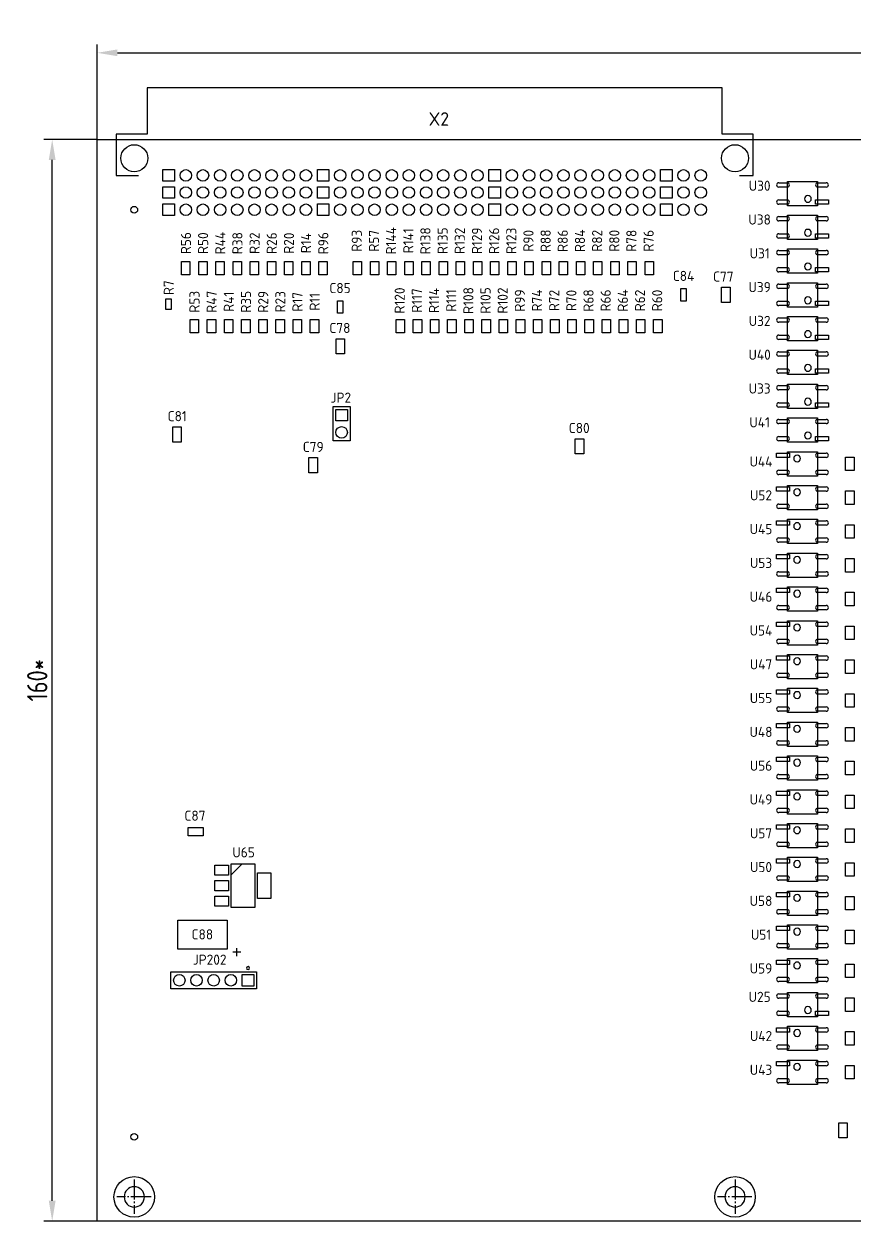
# Model space of a CAD drawing. Header units: millimetres. Extents: x -14 to 566, y -70 to 137.
# Drawn here: x -14.1 to 108.8, y -40 to 137.1 of the extents above; entities that cross this region are included whole.
import ezdxf
from ezdxf.enums import TextEntityAlignment as Align

# ---------------------------------------------------------------- set-up
doc = ezdxf.new("R2010")
doc.units = ezdxf.units.MM
for name, color, linetype in [('BG_OUTLINE', 7, 'Continuous'), ('PG_ASSEMBLY_TOP', 7, 'Continuous'), ('PIN_TOP', 7, 'Continuous'), ('RD_ASSEMBLY_TOP', 7, 'Continuous'), ('РАЗМЕРЫ', 7, 'Continuous')]:
    doc.layers.add(name, color=color, linetype=linetype)
doc.styles.get("Standard").update_dxf_attribs({"font": 'txt.shx'})
doc.styles.add('ГОСТ 2.304', font='CS_Gost2304.shx')
doc.dimstyles.new('ЕСКД', dxfattribs={"dimscale": 0, "dimtxt": 3, "dimasz": 3, "dimexe": 1.25, "dimexo": 0, "dimtad": 1, "dimtoh": 1, "dimdec": 3, "dimrnd": 0.5, "dimtxsty": 'ГОСТ 2.304', "dimcen": 5, "dimadec": 3, "dimazin": 2, "dimtfac": 0.75, "dimtdec": 4, "dimtmove": 1, "dimatfit": 3, "dimfxl": 1, "dimtolj": 1, "dimarcsym": 0})

# ---------------------------------------------------------------- blocks, each defined once
blk = doc.blocks.new('*D430')
at = {"layer": 'Defpoints', "color": 0}
for p in [(-9.89, 120), (-3.24, 120), (-3.24, -40)]:
    blk.add_point(p, dxfattribs=at)
at = {"layer": 'РАЗМЕРЫ', "color": 0, "lineweight": -2}
for p, q in [((-3.24, 120), (-11.14, 120)), ((-9.89, -37), (-9.89, 117)), ((-3.24, -40), (-11.14, -40))]:
    blk.add_line(p, q, dxfattribs=at)
at = {"layer": 'РАЗМЕРЫ', "color": 0}
for points in [[(-9.39, 117), (-10.39, 117), (-9.89, 120)], [(-10.39, -37), (-9.39, -37), (-9.89, -40)]]:
    blk.add_solid(points, dxfattribs=at)
at = {"layer": 'РАЗМЕРЫ', "color": 0, "ltscale": 100, "insert": (-12.1, 40), "char_height": 3, "attachment_point": 5, "rotation": 90, "style": 'ГОСТ 2.304'}
blk.add_mtext('\\A1;160*', dxfattribs=at)
blk = doc.blocks.new('*D433')
at = {"layer": 'Defpoints', "color": 0}
for p in [(230.01, 132.84), (-3.24, 120), (230.01, 120)]:
    blk.add_point(p, dxfattribs=at)
at = {"layer": 'РАЗМЕРЫ', "color": 0, "lineweight": -2}
for p, q in [((-3.24, 120), (-3.24, 134.09)), ((-0.24, 132.84), (227.01, 132.84)), ((230.01, 120), (230.01, 134.09))]:
    blk.add_line(p, q, dxfattribs=at)
at = {"layer": 'РАЗМЕРЫ', "color": 0}
for points in [[(-0.24, 133.34), (-0.24, 132.34), (-3.24, 132.84)], [(227.01, 132.34), (227.01, 133.34), (230.01, 132.84)]]:
    blk.add_solid(points, dxfattribs=at)
at = {"layer": 'РАЗМЕРЫ', "color": 0, "ltscale": 100, "insert": (113.38, 135.14), "char_height": 3, "attachment_point": 5, "style": 'ГОСТ 2.304'}
blk.add_mtext('\\A1;233*', dxfattribs=at)

msp = doc.modelspace()

# ---------------------------------------------------------------- linework, layer by layer
at = {"layer": 'BG_OUTLINE'}
for p, q in [((-3.2445, 120), (230.0055, 120)), ((-3.2445, -40), (-3.2445, 120)), ((230.0055, -40), (-3.2445, -40))]:
    msp.add_line(p, q, dxfattribs=at)
at = {"layer": 'PG_ASSEMBLY_TOP'}
for p, q in [((4.1605, 127.654), (4.1605, 120.796)), ((89.2505, 127.654), (4.1605, 127.654)), ((89.2505, 120.796), (89.2505, 127.654)), ((4.1605, 120.796), (-0.4115, 120.796)), ((-0.4115, 120.796), (-0.4115, 114.7)), ((93.8225, 120.796), (89.2505, 120.796)), ((93.8225, 114.7), (93.8225, 120.796)), ((-0.4115, 114.7), (2.8905, 114.7)), ((91.7905, 114.7), (93.8225, 114.7)), ((98.9355, 110.22), (98.9355, 113.82)), ((98.9355, 113.82), (103.3355, 113.82)), ((103.3355, 113.82), (103.3355, 110.22)), ((103.3355, 110.22), (98.9355, 110.22)), ((98.9355, 105.22), (98.9355, 108.82)), ((98.9355, 108.82), (103.3355, 108.82)), ((103.3355, 108.82), (103.3355, 105.22)), ((103.3355, 105.22), (98.9355, 105.22)), ((98.9355, 100.22), (98.9355, 103.82)), ((98.9355, 103.82), (103.3355, 103.82)), ((103.3355, 103.82), (103.3355, 100.22)), ((9.2505, 101.9845), (10.5005, 101.9845)), ((9.2505, 99.9845), (9.2505, 101.9845)), ((10.5005, 101.9845), (10.5005, 99.9845)), ((11.7905, 101.9845), (13.0405, 101.9845)), ((11.7905, 99.9845), (11.7905, 101.9845)), ((13.0405, 101.9845), (13.0405, 99.9845)), ((14.3305, 101.9845), (15.5805, 101.9845)), ((14.3305, 99.9845), (14.3305, 101.9845)), ((15.5805, 101.9845), (15.5805, 99.9845)), ((16.8705, 101.9845), (18.1205, 101.9845)), ((16.8705, 99.9845), (16.8705, 101.9845)), ((18.1205, 101.9845), (18.1205, 99.9845)), ((19.4105, 101.9845), (20.6605, 101.9845)), ((19.4105, 99.9845), (19.4105, 101.9845)), ((20.6605, 101.9845), (20.6605, 99.9845)), ((21.9505, 101.9845), (23.2005, 101.9845)), ((21.9505, 99.9845), (21.9505, 101.9845)), ((23.2005, 101.9845), (23.2005, 99.9845)), ((24.4905, 101.9845), (25.7405, 101.9845)), ((24.4905, 99.9845), (24.4905, 101.9845)), ((25.7405, 101.9845), (25.7405, 99.9845)), ((27.0305, 101.9845), (28.2805, 101.9845)), ((27.0305, 99.9845), (27.0305, 101.9845)), ((28.2805, 101.9845), (28.2805, 99.9845)), ((29.5705, 101.9845), (30.8205, 101.9845)), ((29.5705, 99.9845), (29.5705, 101.9845)), ((30.8205, 101.9845), (30.8205, 99.9845)), ((34.6505, 101.9845), (35.9005, 101.9845)), ((34.6505, 99.9845), (34.6505, 101.9845)), ((35.9005, 101.9845), (35.9005, 99.9845)), ((37.1905, 101.9845), (38.4405, 101.9845)), ((37.1905, 99.9845), (37.1905, 101.9845)), ((38.4405, 101.9845), (38.4405, 99.9845)), ((39.7305, 101.9845), (40.9805, 101.9845)), ((39.7305, 99.9845), (39.7305, 101.9845)), ((40.9805, 101.9845), (40.9805, 99.9845)), ((42.2705, 101.9845), (43.5205, 101.9845)), ((42.2705, 99.9845), (42.2705, 101.9845)), ((43.5205, 101.9845), (43.5205, 99.9845)), ((44.8105, 101.9845), (46.0605, 101.9845)), ((44.8105, 99.9845), (44.8105, 101.9845)), ((46.0605, 101.9845), (46.0605, 99.9845)), ((47.3505, 101.9845), (48.6005, 101.9845)), ((47.3505, 99.9845), (47.3505, 101.9845)), ((48.6005, 101.9845), (48.6005, 99.9845)), ((49.8905, 101.9845), (51.1405, 101.9845)), ((49.8905, 99.9845), (49.8905, 101.9845)), ((51.1405, 101.9845), (51.1405, 99.9845)), ((52.4305, 101.9845), (53.6805, 101.9845)), ((52.4305, 99.9845), (52.4305, 101.9845)), ((53.6805, 101.9845), (53.6805, 99.9845)), ((54.9705, 101.9845), (56.2205, 101.9845)), ((54.9705, 99.9845), (54.9705, 101.9845)), ((56.2205, 101.9845), (56.2205, 99.9845)), ((57.5105, 101.9845), (58.7605, 101.9845)), ((57.5105, 99.9845), (57.5105, 101.9845)), ((58.7605, 101.9845), (58.7605, 99.9845)), ((60.0505, 101.9845), (61.3005, 101.9845)), ((60.0505, 99.9845), (60.0505, 101.9845)), ((61.3005, 101.9845), (61.3005, 99.9845)), ((62.5905, 101.9845), (63.8405, 101.9845)), ((62.5905, 99.9845), (62.5905, 101.9845)), ((63.8405, 101.9845), (63.8405, 99.9845)), ((65.1305, 101.9845), (66.3805, 101.9845)), ((65.1305, 99.9845), (65.1305, 101.9845)), ((66.3805, 101.9845), (66.3805, 99.9845)), ((67.6705, 101.9845), (68.9205, 101.9845)), ((67.6705, 99.9845), (67.6705, 101.9845)), ((68.9205, 101.9845), (68.9205, 99.9845)), ((70.2105, 101.9845), (71.4605, 101.9845)), ((70.2105, 99.9845), (70.2105, 101.9845)), ((71.4605, 101.9845), (71.4605, 99.9845)), ((72.7505, 101.9845), (74.0005, 101.9845)), ((72.7505, 99.9845), (72.7505, 101.9845)), ((74.0005, 101.9845), (74.0005, 99.9845)), ((75.2905, 101.9845), (76.5405, 101.9845)), ((75.2905, 99.9845), (75.2905, 101.9845)), ((76.5405, 101.9845), (76.5405, 99.9845)), ((77.8305, 101.9845), (79.0805, 101.9845)), ((77.8305, 99.9845), (77.8305, 101.9845)), ((79.0805, 101.9845), (79.0805, 99.9845)), ((10.5005, 99.9845), (9.2505, 99.9845)), ((13.0405, 99.9845), (11.7905, 99.9845)), ((15.5805, 99.9845), (14.3305, 99.9845)), ((18.1205, 99.9845), (16.8705, 99.9845)), ((20.6605, 99.9845), (19.4105, 99.9845)), ((23.2005, 99.9845), (21.9505, 99.9845)), ((25.7405, 99.9845), (24.4905, 99.9845)), ((28.2805, 99.9845), (27.0305, 99.9845)), ((30.8205, 99.9845), (29.5705, 99.9845)), ((35.9005, 99.9845), (34.6505, 99.9845)), ((38.4405, 99.9845), (37.1905, 99.9845)), ((40.9805, 99.9845), (39.7305, 99.9845)), ((43.5205, 99.9845), (42.2705, 99.9845)), ((46.0605, 99.9845), (44.8105, 99.9845)), ((48.6005, 99.9845), (47.3505, 99.9845)), ((51.1405, 99.9845), (49.8905, 99.9845)), ((53.6805, 99.9845), (52.4305, 99.9845)), ((56.2205, 99.9845), (54.9705, 99.9845)), ((58.7605, 99.9845), (57.5105, 99.9845)), ((61.3005, 99.9845), (60.0505, 99.9845)), ((63.8405, 99.9845), (62.5905, 99.9845)), ((66.3805, 99.9845), (65.1305, 99.9845)), ((68.9205, 99.9845), (67.6705, 99.9845)), ((71.4605, 99.9845), (70.2105, 99.9845)), ((74.0005, 99.9845), (72.7505, 99.9845)), ((76.5405, 99.9845), (75.2905, 99.9845)), ((79.0805, 99.9845), (77.8305, 99.9845)), ((103.3355, 100.22), (98.9355, 100.22)), ((83.1355, 96.095), (83.1355, 97.945)), ((83.1355, 97.945), (83.9355, 97.945)), ((83.9355, 97.945), (83.9355, 96.095)), ((89.1628, 95.895), (89.1628, 98.145)), ((89.1628, 98.145), (90.4128, 98.145)), ((90.4128, 98.145), (90.4128, 95.895)), ((98.9355, 95.22), (98.9355, 98.82)), ((98.9355, 98.82), (103.3355, 98.82)), ((103.3355, 98.82), (103.3355, 95.22)), ((6.9355, 96.45), (7.7355, 96.45)), ((6.9355, 94.85), (6.9355, 96.45)), ((7.7355, 96.45), (7.7355, 94.85)), ((32.3355, 94.295), (32.3355, 96.145)), ((32.3355, 96.145), (33.1355, 96.145)), ((33.1355, 96.145), (33.1355, 94.295)), ((83.9355, 96.095), (83.1355, 96.095)), ((90.4128, 95.895), (89.1628, 95.895)), ((7.7355, 94.85), (6.9355, 94.85)), ((33.1355, 94.295), (32.3355, 94.295)), ((103.3355, 95.22), (98.9355, 95.22)), ((10.5205, 93.399), (11.7705, 93.399)), ((10.5205, 91.399), (10.5205, 93.399)), ((11.7705, 93.399), (11.7705, 91.399)), ((13.0605, 93.399), (14.3105, 93.399)), ((13.0605, 91.399), (13.0605, 93.399)), ((14.3105, 93.399), (14.3105, 91.399)), ((15.6005, 93.399), (16.8505, 93.399)), ((15.6005, 91.399), (15.6005, 93.399)), ((16.8505, 93.399), (16.8505, 91.399)), ((18.1405, 93.399), (19.3905, 93.399)), ((18.1405, 91.399), (18.1405, 93.399)), ((19.3905, 93.399), (19.3905, 91.399)), ((20.6805, 93.399), (21.9305, 93.399)), ((20.6805, 91.399), (20.6805, 93.399)), ((21.9305, 93.399), (21.9305, 91.399)), ((23.2205, 93.399), (24.4705, 93.399)), ((23.2205, 91.399), (23.2205, 93.399)), ((24.4705, 93.399), (24.4705, 91.399)), ((25.7605, 93.399), (27.0105, 93.399)), ((25.7605, 91.399), (25.7605, 93.399)), ((27.0105, 93.399), (27.0105, 91.399)), ((28.3005, 93.399), (29.5505, 93.399)), ((28.3005, 91.399), (28.3005, 93.399)), ((29.5505, 93.399), (29.5505, 91.399)), ((41.0005, 93.399), (42.2505, 93.399)), ((41.0005, 91.399), (41.0005, 93.399)), ((42.2505, 93.399), (42.2505, 91.399)), ((43.5405, 93.399), (44.7905, 93.399)), ((43.5405, 91.399), (43.5405, 93.399)), ((44.7905, 93.399), (44.7905, 91.399)), ((46.0805, 93.399), (47.3305, 93.399)), ((46.0805, 91.399), (46.0805, 93.399)), ((47.3305, 93.399), (47.3305, 91.399)), ((48.6205, 93.399), (49.8705, 93.399)), ((48.6205, 91.399), (48.6205, 93.399)), ((49.8705, 93.399), (49.8705, 91.399)), ((51.1605, 93.399), (52.4105, 93.399)), ((51.1605, 91.399), (51.1605, 93.399)), ((52.4105, 93.399), (52.4105, 91.399)), ((53.7005, 93.399), (54.9505, 93.399)), ((53.7005, 91.399), (53.7005, 93.399)), ((54.9505, 93.399), (54.9505, 91.399)), ((56.2405, 93.399), (57.4905, 93.399)), ((56.2405, 91.399), (56.2405, 93.399)), ((57.4905, 93.399), (57.4905, 91.399)), ((58.7805, 93.399), (60.0305, 93.399)), ((58.7805, 91.399), (58.7805, 93.399)), ((60.0305, 93.399), (60.0305, 91.399)), ((61.3205, 93.399), (62.5705, 93.399)), ((61.3205, 91.399), (61.3205, 93.399)), ((62.5705, 93.399), (62.5705, 91.399)), ((63.8605, 93.399), (65.1105, 93.399)), ((63.8605, 91.399), (63.8605, 93.399)), ((65.1105, 93.399), (65.1105, 91.399)), ((66.4005, 93.399), (67.6505, 93.399)), ((66.4005, 91.399), (66.4005, 93.399)), ((67.6505, 93.399), (67.6505, 91.399)), ((68.9405, 93.399), (70.1905, 93.399)), ((68.9405, 91.399), (68.9405, 93.399)), ((70.1905, 93.399), (70.1905, 91.399)), ((71.4805, 93.399), (72.7305, 93.399)), ((71.4805, 91.399), (71.4805, 93.399)), ((72.7305, 93.399), (72.7305, 91.399)), ((74.0205, 93.399), (75.2705, 93.399)), ((74.0205, 91.399), (74.0205, 93.399)), ((75.2705, 93.399), (75.2705, 91.399)), ((76.5605, 93.399), (77.8105, 93.399)), ((76.5605, 91.399), (76.5605, 93.399)), ((77.8105, 93.399), (77.8105, 91.399)), ((79.1005, 93.399), (80.3505, 93.399)), ((79.1005, 91.399), (79.1005, 93.399)), ((80.3505, 93.399), (80.3505, 91.399)), ((98.9355, 90.22), (98.9355, 93.82)), ((98.9355, 93.82), (103.3355, 93.82)), ((103.3355, 93.82), (103.3355, 90.22)), ((11.7705, 91.399), (10.5205, 91.399)), ((14.3105, 91.399), (13.0605, 91.399)), ((16.8505, 91.399), (15.6005, 91.399)), ((19.3905, 91.399), (18.1405, 91.399)), ((21.9305, 91.399), (20.6805, 91.399)), ((24.4705, 91.399), (23.2205, 91.399)), ((27.0105, 91.399), (25.7605, 91.399)), ((29.5505, 91.399), (28.3005, 91.399)), ((32.1105, 88.295), (32.1105, 90.545)), ((32.1105, 90.545), (33.3605, 90.545)), ((33.3605, 90.545), (33.3605, 88.295)), ((42.2505, 91.399), (41.0005, 91.399)), ((44.7905, 91.399), (43.5405, 91.399)), ((47.3305, 91.399), (46.0805, 91.399)), ((49.8705, 91.399), (48.6205, 91.399)), ((52.4105, 91.399), (51.1605, 91.399)), ((54.9505, 91.399), (53.7005, 91.399)), ((57.4905, 91.399), (56.2405, 91.399)), ((60.0305, 91.399), (58.7805, 91.399)), ((62.5705, 91.399), (61.3205, 91.399)), ((65.1105, 91.399), (63.8605, 91.399)), ((67.6505, 91.399), (66.4005, 91.399)), ((70.1905, 91.399), (68.9405, 91.399)), ((72.7305, 91.399), (71.4805, 91.399)), ((75.2705, 91.399), (74.0205, 91.399)), ((77.8105, 91.399), (76.5605, 91.399)), ((80.3505, 91.399), (79.1005, 91.399)), ((103.3355, 90.22), (98.9355, 90.22)), ((98.9355, 85.22), (98.9355, 88.82)), ((98.9355, 88.82), (103.3355, 88.82)), ((103.3355, 88.82), (103.3355, 85.22)), ((33.3605, 88.295), (32.1105, 88.295)), ((103.3355, 85.22), (98.9355, 85.22)), ((98.9355, 80.22), (98.9355, 83.82)), ((98.9355, 83.82), (103.3355, 83.82)), ((103.3355, 83.82), (103.3355, 80.22)), ((31.6655, 75.41), (31.6655, 80.49)), ((31.6655, 80.49), (34.2055, 80.49)), ((34.2055, 80.49), (34.2055, 75.41)), ((103.3355, 80.22), (98.9355, 80.22)), ((98.9355, 75.22), (98.9355, 78.82)), ((98.9355, 78.82), (103.3355, 78.82)), ((103.3355, 78.82), (103.3355, 75.22)), ((7.9605, 75.245), (7.9605, 77.495)), ((7.9605, 77.495), (9.2105, 77.495)), ((9.2105, 77.495), (9.2105, 75.245)), ((9.2105, 75.245), (7.9605, 75.245)), ((34.2055, 75.41), (31.6655, 75.41)), ((67.5105, 73.495), (67.5105, 75.745)), ((67.5105, 75.745), (68.7605, 75.745)), ((68.7605, 75.745), (68.7605, 73.495)), ((103.3355, 75.22), (98.9355, 75.22)), ((28.1105, 70.695), (28.1105, 72.945)), ((28.1105, 72.945), (29.3605, 72.945)), ((29.3605, 72.945), (29.3605, 70.695)), ((68.7605, 73.495), (67.5105, 73.495)), ((98.9355, 70.22), (98.9355, 73.82)), ((98.9355, 73.82), (103.3355, 73.82)), ((103.3355, 73.82), (103.3355, 70.22)), ((107.5105, 71.02), (107.5105, 73.02)), ((107.5105, 73.02), (108.7605, 73.02)), ((108.7605, 73.02), (108.7605, 71.02)), ((108.7605, 71.02), (107.5105, 71.02)), ((29.3605, 70.695), (28.1105, 70.695)), ((103.3355, 70.22), (98.9355, 70.22)), ((98.9355, 65.22), (98.9355, 68.82)), ((98.9355, 68.82), (103.3355, 68.82)), ((103.3355, 68.82), (103.3355, 65.22)), ((107.5105, 66.02), (107.5105, 68.02)), ((107.5105, 68.02), (108.7605, 68.02)), ((108.7605, 68.02), (108.7605, 66.02)), ((108.7605, 66.02), (107.5105, 66.02)), ((103.3355, 65.22), (98.9355, 65.22)), ((98.9355, 60.22), (98.9355, 63.82)), ((98.9355, 63.82), (103.3355, 63.82)), ((103.3355, 63.82), (103.3355, 60.22)), ((107.5105, 61.02), (107.5105, 63.02)), ((107.5105, 63.02), (108.7605, 63.02)), ((108.7605, 63.02), (108.7605, 61.02)), ((103.3355, 60.22), (98.9355, 60.22)), ((108.7605, 61.02), (107.5105, 61.02)), ((98.9355, 55.22), (98.9355, 58.82)), ((98.9355, 58.82), (103.3355, 58.82)), ((103.3355, 58.82), (103.3355, 55.22)), ((107.5105, 56.02), (107.5105, 58.02)), ((107.5105, 58.02), (108.7605, 58.02)), ((108.7605, 58.02), (108.7605, 56.02)), ((103.3355, 55.22), (98.9355, 55.22)), ((108.7605, 56.02), (107.5105, 56.02)), ((98.9355, 50.22), (98.9355, 53.82)), ((98.9355, 53.82), (103.3355, 53.82)), ((103.3355, 53.82), (103.3355, 50.22)), ((107.5105, 51.02), (107.5105, 53.02)), ((107.5105, 53.02), (108.7605, 53.02)), ((108.7605, 53.02), (108.7605, 51.02)), ((103.3355, 50.22), (98.9355, 50.22)), ((108.7605, 51.02), (107.5105, 51.02)), ((98.9355, 45.22), (98.9355, 48.82)), ((98.9355, 48.82), (103.3355, 48.82)), ((103.3355, 48.82), (103.3355, 45.22)), ((107.5105, 46.02), (107.5105, 48.02)), ((107.5105, 48.02), (108.7605, 48.02)), ((108.7605, 48.02), (108.7605, 46.02)), ((103.3355, 45.22), (98.9355, 45.22)), ((108.7605, 46.02), (107.5105, 46.02)), ((98.9355, 40.22), (98.9355, 43.82)), ((98.9355, 43.82), (103.3355, 43.82)), ((103.3355, 43.82), (103.3355, 40.22)), ((107.5105, 41.02), (107.5105, 43.02)), ((107.5105, 43.02), (108.7605, 43.02)), ((108.7605, 43.02), (108.7605, 41.02)), ((108.7605, 41.02), (107.5105, 41.02)), ((103.3355, 40.22), (98.9355, 40.22)), ((98.9355, 35.22), (98.9355, 38.82)), ((98.9355, 38.82), (103.3355, 38.82)), ((103.3355, 38.82), (103.3355, 35.22)), ((107.5105, 36.02), (107.5105, 38.02)), ((107.5105, 38.02), (108.7605, 38.02)), ((108.7605, 38.02), (108.7605, 36.02)), ((108.7605, 36.02), (107.5105, 36.02)), ((103.3355, 35.22), (98.9355, 35.22)), ((98.9355, 30.22), (98.9355, 33.82)), ((98.9355, 33.82), (103.3355, 33.82)), ((103.3355, 33.82), (103.3355, 30.22)), ((107.5105, 31.02), (107.5105, 33.02)), ((107.5105, 33.02), (108.7605, 33.02)), ((108.7605, 33.02), (108.7605, 31.02)), ((103.3355, 30.22), (98.9355, 30.22)), ((108.7605, 31.02), (107.5105, 31.02)), ((98.9355, 25.22), (98.9355, 28.82)), ((98.9355, 28.82), (103.3355, 28.82)), ((103.3355, 28.82), (103.3355, 25.22)), ((107.5105, 26.02), (107.5105, 28.02)), ((107.5105, 28.02), (108.7605, 28.02)), ((108.7605, 28.02), (108.7605, 26.02)), ((103.3355, 25.22), (98.9355, 25.22)), ((108.7605, 26.02), (107.5105, 26.02)), ((98.9355, 20.22), (98.9355, 23.82)), ((98.9355, 23.82), (103.3355, 23.82)), ((103.3355, 23.82), (103.3355, 20.22)), ((107.5105, 21.02), (107.5105, 23.02)), ((107.5105, 23.02), (108.7605, 23.02)), ((108.7605, 23.02), (108.7605, 21.02)), ((103.3355, 20.22), (98.9355, 20.22)), ((108.7605, 21.02), (107.5105, 21.02)), ((10.2105, 16.995), (10.2105, 18.245)), ((10.2105, 18.245), (12.4605, 18.245)), ((12.4605, 18.245), (12.4605, 16.995)), ((98.9355, 15.22), (98.9355, 18.82)), ((98.9355, 18.82), (103.3355, 18.82)), ((103.3355, 18.82), (103.3355, 15.22)), ((107.5105, 16.02), (107.5105, 18.02)), ((107.5105, 18.02), (108.7605, 18.02)), ((108.7605, 18.02), (108.7605, 16.02)), ((12.4605, 16.995), (10.2105, 16.995)), ((108.7605, 16.02), (107.5105, 16.02)), ((103.3355, 15.22), (98.9355, 15.22)), ((16.5855, 12.87), (18.2105, 12.87)), ((18.2105, 12.87), (16.5855, 11.245)), ((16.5855, 11.245), (16.5855, 12.87)), ((16.5855, 6.37), (16.5855, 12.87)), ((16.5855, 12.87), (20.0855, 12.87)), ((20.0855, 12.87), (20.0855, 6.37)), ((98.9355, 10.22), (98.9355, 13.82)), ((98.9355, 13.82), (103.3355, 13.82)), ((103.3355, 13.82), (103.3355, 10.22)), ((107.5105, 11.02), (107.5105, 13.02)), ((107.5105, 13.02), (108.7605, 13.02)), ((108.7605, 13.02), (108.7605, 11.02)), ((108.7605, 11.02), (107.5105, 11.02)), ((103.3355, 10.22), (98.9355, 10.22)), ((98.9355, 5.22), (98.9355, 8.82)), ((98.9355, 8.82), (103.3355, 8.82)), ((103.3355, 8.82), (103.3355, 5.22)), ((107.5105, 6.02), (107.5105, 8.02)), ((107.5105, 8.02), (108.7605, 8.02)), ((108.7605, 8.02), (108.7605, 6.02)), ((20.0855, 6.37), (16.5855, 6.37)), ((108.7605, 6.02), (107.5105, 6.02)), ((8.6855, 0.22), (8.6855, 4.52)), ((8.6855, 4.52), (15.9855, 4.52)), ((15.9855, 4.52), (15.9855, 0.22)), ((103.3355, 5.22), (98.9355, 5.22)), ((98.9355, 0.22), (98.9355, 3.82)), ((98.9355, 3.82), (103.3355, 3.82)), ((103.3355, 3.82), (103.3355, 0.22)), ((107.5105, 1.02), (107.5105, 3.02)), ((107.5105, 3.02), (108.7605, 3.02)), ((108.7605, 3.02), (108.7605, 1.02)), ((15.9855, 0.22), (8.6855, 0.22)), ((17.4355, -0.83), (17.4355, 0.37)), ((103.3355, 0.22), (98.9355, 0.22)), ((108.7605, 1.02), (107.5105, 1.02)), ((18.0355, -0.23), (16.8355, -0.23)), ((98.9355, -4.78), (98.9355, -1.18)), ((98.9355, -1.18), (103.3355, -1.18)), ((103.3355, -1.18), (103.3355, -4.78)), ((7.6555, -3.11), (20.3555, -3.11)), ((7.6555, -5.65), (7.6555, -3.11)), ((20.3555, -3.11), (20.3555, -5.65)), ((107.5105, -3.98), (107.5105, -1.98)), ((107.5105, -1.98), (108.7605, -1.98)), ((108.7605, -1.98), (108.7605, -3.98)), ((103.3355, -4.78), (98.9355, -4.78)), ((108.7605, -3.98), (107.5105, -3.98)), ((20.3555, -5.65), (7.6555, -5.65)), ((98.9355, -9.78), (98.9355, -6.18)), ((98.9355, -6.18), (103.3355, -6.18)), ((103.3355, -6.18), (103.3355, -9.78)), ((107.5105, -6.98), (108.7605, -6.98)), ((107.5105, -8.98), (107.5105, -6.98)), ((108.7605, -6.98), (108.7605, -8.98)), ((103.3355, -9.78), (98.9355, -9.78)), ((108.7605, -8.98), (107.5105, -8.98)), ((98.9355, -14.78), (98.9355, -11.18)), ((98.9355, -11.18), (103.3355, -11.18)), ((103.3355, -11.18), (103.3355, -14.78)), ((107.5105, -13.98), (107.5105, -11.98)), ((107.5105, -11.98), (108.7605, -11.98)), ((108.7605, -11.98), (108.7605, -13.98)), ((108.7605, -13.98), (107.5105, -13.98)), ((103.3355, -14.78), (98.9355, -14.78)), ((98.9355, -19.78), (98.9355, -16.18)), ((98.9355, -16.18), (103.3355, -16.18)), ((103.3355, -16.18), (103.3355, -19.78)), ((107.5105, -18.98), (107.5105, -16.98)), ((107.5105, -16.98), (108.7605, -16.98)), ((108.7605, -16.98), (108.7605, -18.98)), ((108.7605, -18.98), (107.5105, -18.98)), ((103.3355, -19.78), (98.9355, -19.78)), ((106.5105, -27.705), (106.5105, -25.455)), ((106.5105, -25.455), (107.7605, -25.455)), ((107.7605, -25.455), (107.7605, -27.705)), ((107.7605, -27.705), (106.5105, -27.705)), ((2.2555, -33.83), (2.2555, -36.83)), ((91.1555, -33.83), (91.1555, -36.83)), ((0.9555, -36.43), (-0.3445, -36.43)), ((1.4555, -36.43), (1.2555, -36.43)), ((4.7555, -36.43), (1.7555, -36.43)), ((2.2555, -37.13), (2.2555, -37.33)), ((89.8555, -36.43), (88.5555, -36.43)), ((90.3555, -36.43), (90.1555, -36.43)), ((93.6555, -36.43), (90.6555, -36.43)), ((91.1555, -37.13), (91.1555, -37.33)), ((2.2555, -37.63), (2.2555, -38.93)), ((91.1555, -37.63), (91.1555, -38.93))]:
    msp.add_line(p, q, dxfattribs=at)
for centre, radius, start, end in [((101.9355, 111.22), 0.5, 90, 270), ((101.9355, 111.22), 0.5, 270, 90), ((101.9355, 106.22), 0.5, 90, 270), ((101.9355, 106.22), 0.5, 270, 90), ((101.9355, 101.22), 0.5, 90, 270), ((101.9355, 101.22), 0.5, 270, 90), ((101.9355, 96.22), 0.5, 90, 270), ((101.9355, 96.22), 0.5, 270, 90), ((101.9355, 91.22), 0.5, 90, 270), ((101.9355, 91.22), 0.5, 270, 90), ((101.9355, 86.22), 0.5, 90, 270), ((101.9355, 86.22), 0.5, 270, 90), ((101.9355, 81.22), 0.5, 90, 270), ((101.9355, 81.22), 0.5, 270, 90), ((101.9355, 76.22), 0.5, 90, 270), ((101.9355, 76.22), 0.5, 270, 90), ((100.3355, 72.82), 0.5, 90, 270), ((100.3355, 72.82), 0.5, 270, 90), ((100.3355, 67.82), 0.5, 90, 270), ((100.3355, 67.82), 0.5, 270, 90), ((100.3355, 62.82), 0.5, 90, 270), ((100.3355, 62.82), 0.5, 270, 90), ((100.3355, 57.82), 0.5, 90, 270), ((100.3355, 57.82), 0.5, 270, 90), ((100.3355, 52.82), 0.5, 90, 270), ((100.3355, 52.82), 0.5, 270, 90), ((100.3355, 47.82), 0.5, 90, 270), ((100.3355, 47.82), 0.5, 270, 90), ((100.3355, 42.82), 0.5, 90, 270), ((100.3355, 42.82), 0.5, 270, 90), ((100.3355, 37.82), 0.5, 90, 270), ((100.3355, 37.82), 0.5, 270, 90), ((100.3355, 32.82), 0.5, 90, 270), ((100.3355, 32.82), 0.5, 270, 90), ((100.3355, 27.82), 0.5, 90, 270), ((100.3355, 27.82), 0.5, 270, 90), ((100.3355, 22.82), 0.5, 90, 270), ((100.3355, 22.82), 0.5, 270, 90), ((100.3355, 17.82), 0.5, 90, 270), ((100.3355, 17.82), 0.5, 270, 90), ((100.3355, 12.82), 0.5, 90, 270), ((100.3355, 12.82), 0.5, 270, 90), ((100.3355, 7.82), 0.5, 90, 270), ((100.3355, 7.82), 0.5, 270, 90), ((100.3355, 2.82), 0.5, 90, 270), ((100.3355, 2.82), 0.5, 270, 90), ((100.3355, -2.18), 0.5, 90, 270), ((100.3355, -2.18), 0.5, 270, 90), ((19.0855, -2.58), 0.224, 90, 270), ((19.0855, -2.58), 0.224, 270, 90), ((101.9355, -8.78), 0.5, 90, 270), ((101.9355, -8.78), 0.5, 270, 90), ((100.3355, -12.18), 0.5, 90, 270), ((100.3355, -12.18), 0.5, 270, 90), ((100.3355, -17.18), 0.5, 90, 270), ((100.3355, -17.18), 0.5, 270, 90), ((2.2555, -36.43), 1.5, 90, 270), ((2.2555, -36.43), 1.5, 270, 90), ((91.1555, -36.43), 1.5, 90, 270), ((91.1555, -36.43), 1.5, 270, 90)]:
    msp.add_arc(centre, radius, start, end, dxfattribs=at)
at = {"layer": 'PIN_TOP'}
for p, q in [((6.4855, 113.85), (6.4855, 115.55)), ((6.4855, 115.55), (8.1855, 115.55)), ((8.1855, 115.55), (8.1855, 113.85)), ((29.3455, 113.85), (29.3455, 115.55)), ((29.3455, 115.55), (31.0455, 115.55)), ((31.0455, 115.55), (31.0455, 113.85)), ((54.7455, 113.85), (54.7455, 115.55)), ((54.7455, 115.55), (56.4455, 115.55)), ((56.4455, 115.55), (56.4455, 113.85)), ((80.1455, 113.85), (80.1455, 115.55)), ((80.1455, 115.55), (81.8455, 115.55)), ((81.8455, 115.55), (81.8455, 113.85)), ((8.1855, 113.85), (6.4855, 113.85)), ((31.0455, 113.85), (29.3455, 113.85)), ((56.4455, 113.85), (54.7455, 113.85)), ((81.8455, 113.85), (80.1455, 113.85)), ((97.6175, 113.61), (98.8775, 113.61)), ((103.3935, 113.61), (104.6535, 113.61)), ((6.4855, 111.31), (6.4855, 113.01)), ((6.4855, 113.01), (8.1855, 113.01)), ((8.1855, 113.01), (8.1855, 111.31)), ((29.3455, 111.31), (29.3455, 113.01)), ((29.3455, 113.01), (31.0455, 113.01)), ((31.0455, 113.01), (31.0455, 111.31)), ((54.7455, 111.31), (54.7455, 113.01)), ((54.7455, 113.01), (56.4455, 113.01)), ((56.4455, 113.01), (56.4455, 111.31)), ((80.1455, 111.31), (80.1455, 113.01)), ((80.1455, 113.01), (81.8455, 113.01)), ((81.8455, 113.01), (81.8455, 111.31)), ((98.8775, 112.97), (97.6175, 112.97)), ((104.6535, 112.97), (103.3935, 112.97)), ((8.1855, 111.31), (6.4855, 111.31)), ((6.4855, 108.77), (6.4855, 110.47)), ((6.4855, 110.47), (8.1855, 110.47)), ((8.1855, 110.47), (8.1855, 108.77)), ((31.0455, 111.31), (29.3455, 111.31)), ((29.3455, 108.77), (29.3455, 110.47)), ((29.3455, 110.47), (31.0455, 110.47)), ((31.0455, 110.47), (31.0455, 108.77)), ((56.4455, 111.31), (54.7455, 111.31)), ((54.7455, 108.77), (54.7455, 110.47)), ((54.7455, 110.47), (56.4455, 110.47)), ((56.4455, 110.47), (56.4455, 108.77)), ((81.8455, 111.31), (80.1455, 111.31)), ((80.1455, 108.77), (80.1455, 110.47)), ((80.1455, 110.47), (81.8455, 110.47)), ((81.8455, 110.47), (81.8455, 108.77)), ((97.6175, 111.07), (98.8775, 111.07)), ((98.8775, 110.43), (97.6175, 110.43)), ((103.0735, 110.43), (103.0735, 111.07)), ((103.0735, 111.07), (104.9735, 111.07)), ((104.9735, 110.43), (103.0735, 110.43)), ((104.9735, 111.07), (104.9735, 110.43)), ((8.1855, 108.77), (6.4855, 108.77)), ((31.0455, 108.77), (29.3455, 108.77)), ((56.4455, 108.77), (54.7455, 108.77)), ((81.8455, 108.77), (80.1455, 108.77)), ((97.6175, 108.61), (98.8775, 108.61)), ((103.3935, 108.61), (104.6535, 108.61)), ((98.8775, 107.97), (97.6175, 107.97)), ((104.6535, 107.97), (103.3935, 107.97)), ((97.6175, 106.07), (98.8775, 106.07)), ((98.8775, 105.43), (97.6175, 105.43)), ((103.0735, 105.43), (103.0735, 106.07)), ((103.0735, 106.07), (104.9735, 106.07)), ((104.9735, 105.43), (103.0735, 105.43)), ((104.9735, 106.07), (104.9735, 105.43)), ((97.6175, 103.61), (98.8775, 103.61)), ((98.8775, 102.97), (97.6175, 102.97)), ((103.3935, 103.61), (104.6535, 103.61)), ((104.6535, 102.97), (103.3935, 102.97)), ((97.6175, 101.07), (98.8775, 101.07)), ((103.0735, 100.43), (103.0735, 101.07)), ((103.0735, 101.07), (104.9735, 101.07)), ((104.9735, 101.07), (104.9735, 100.43)), ((98.8775, 100.43), (97.6175, 100.43)), ((104.9735, 100.43), (103.0735, 100.43)), ((97.6175, 98.61), (98.8775, 98.61)), ((98.8775, 97.97), (97.6175, 97.97)), ((103.3935, 98.61), (104.6535, 98.61)), ((104.6535, 97.97), (103.3935, 97.97)), ((97.6175, 96.07), (98.8775, 96.07)), ((103.0735, 95.43), (103.0735, 96.07)), ((103.0735, 96.07), (104.9735, 96.07)), ((104.9735, 96.07), (104.9735, 95.43)), ((98.8775, 95.43), (97.6175, 95.43)), ((104.9735, 95.43), (103.0735, 95.43)), ((97.6175, 93.61), (98.8775, 93.61)), ((98.8775, 92.97), (97.6175, 92.97)), ((103.3935, 93.61), (104.6535, 93.61)), ((104.6535, 92.97), (103.3935, 92.97)), ((97.6175, 91.07), (98.8775, 91.07)), ((98.8775, 90.43), (97.6175, 90.43)), ((103.0735, 90.43), (103.0735, 91.07)), ((103.0735, 91.07), (104.9735, 91.07)), ((104.9735, 90.43), (103.0735, 90.43)), ((104.9735, 91.07), (104.9735, 90.43)), ((97.6175, 88.61), (98.8775, 88.61)), ((103.3935, 88.61), (104.6535, 88.61)), ((98.8775, 87.97), (97.6175, 87.97)), ((104.6535, 87.97), (103.3935, 87.97)), ((97.6175, 86.07), (98.8775, 86.07)), ((98.8775, 85.43), (97.6175, 85.43)), ((103.0735, 85.43), (103.0735, 86.07)), ((103.0735, 86.07), (104.9735, 86.07)), ((104.9735, 85.43), (103.0735, 85.43)), ((104.9735, 86.07), (104.9735, 85.43)), ((97.6175, 83.61), (98.8775, 83.61)), ((103.3935, 83.61), (104.6535, 83.61)), ((98.8775, 82.97), (97.6175, 82.97)), ((104.6535, 82.97), (103.3935, 82.97)), ((32.0855, 80.07), (33.7855, 80.07)), ((32.0855, 78.37), (32.0855, 80.07)), ((33.7855, 80.07), (33.7855, 78.37)), ((97.6175, 81.07), (98.8775, 81.07)), ((98.8775, 80.43), (97.6175, 80.43)), ((103.0735, 80.43), (103.0735, 81.07)), ((103.0735, 81.07), (104.9735, 81.07)), ((104.9735, 80.43), (103.0735, 80.43)), ((104.9735, 81.07), (104.9735, 80.43)), ((33.7855, 78.37), (32.0855, 78.37)), ((97.6175, 78.61), (98.8775, 78.61)), ((98.8775, 77.97), (97.6175, 77.97)), ((103.3935, 78.61), (104.6535, 78.61)), ((104.6535, 77.97), (103.3935, 77.97)), ((97.6175, 76.07), (98.8775, 76.07)), ((98.8775, 75.43), (97.6175, 75.43)), ((103.0735, 75.43), (103.0735, 76.07)), ((103.0735, 76.07), (104.9735, 76.07)), ((104.9735, 75.43), (103.0735, 75.43)), ((104.9735, 76.07), (104.9735, 75.43)), ((97.2975, 72.97), (97.2975, 73.61)), ((97.2975, 73.61), (99.1975, 73.61)), ((99.1975, 72.97), (97.2975, 72.97)), ((99.1975, 73.61), (99.1975, 72.97)), ((103.3935, 73.61), (104.6535, 73.61)), ((104.6535, 72.97), (103.3935, 72.97)), ((97.6175, 71.07), (98.8775, 71.07)), ((103.3935, 71.07), (104.6535, 71.07)), ((98.8775, 70.43), (97.6175, 70.43)), ((104.6535, 70.43), (103.3935, 70.43)), ((97.2975, 67.97), (97.2975, 68.61)), ((97.2975, 68.61), (99.1975, 68.61)), ((99.1975, 67.97), (97.2975, 67.97)), ((99.1975, 68.61), (99.1975, 67.97)), ((103.3935, 68.61), (104.6535, 68.61)), ((104.6535, 67.97), (103.3935, 67.97)), ((97.6175, 66.07), (98.8775, 66.07)), ((103.3935, 66.07), (104.6535, 66.07)), ((98.8775, 65.43), (97.6175, 65.43)), ((104.6535, 65.43), (103.3935, 65.43)), ((97.2975, 62.97), (97.2975, 63.61)), ((97.2975, 63.61), (99.1975, 63.61)), ((99.1975, 62.97), (97.2975, 62.97)), ((99.1975, 63.61), (99.1975, 62.97)), ((103.3935, 63.61), (104.6535, 63.61)), ((104.6535, 62.97), (103.3935, 62.97)), ((97.6175, 61.07), (98.8775, 61.07)), ((98.8775, 60.43), (97.6175, 60.43)), ((103.3935, 61.07), (104.6535, 61.07)), ((104.6535, 60.43), (103.3935, 60.43)), ((97.2975, 57.97), (97.2975, 58.61)), ((97.2975, 58.61), (99.1975, 58.61)), ((99.1975, 58.61), (99.1975, 57.97)), ((103.3935, 58.61), (104.6535, 58.61)), ((99.1975, 57.97), (97.2975, 57.97)), ((104.6535, 57.97), (103.3935, 57.97)), ((97.6175, 56.07), (98.8775, 56.07)), ((98.8775, 55.43), (97.6175, 55.43)), ((103.3935, 56.07), (104.6535, 56.07)), ((104.6535, 55.43), (103.3935, 55.43)), ((97.2975, 52.97), (97.2975, 53.61)), ((97.2975, 53.61), (99.1975, 53.61)), ((99.1975, 53.61), (99.1975, 52.97)), ((103.3935, 53.61), (104.6535, 53.61)), ((99.1975, 52.97), (97.2975, 52.97)), ((104.6535, 52.97), (103.3935, 52.97)), ((97.6175, 51.07), (98.8775, 51.07)), ((98.8775, 50.43), (97.6175, 50.43)), ((103.3935, 51.07), (104.6535, 51.07)), ((104.6535, 50.43), (103.3935, 50.43)), ((97.2975, 47.97), (97.2975, 48.61)), ((97.2975, 48.61), (99.1975, 48.61)), ((99.1975, 47.97), (97.2975, 47.97)), ((99.1975, 48.61), (99.1975, 47.97)), ((103.3935, 48.61), (104.6535, 48.61)), ((104.6535, 47.97), (103.3935, 47.97)), ((97.6175, 46.07), (98.8775, 46.07)), ((103.3935, 46.07), (104.6535, 46.07)), ((98.8775, 45.43), (97.6175, 45.43)), ((104.6535, 45.43), (103.3935, 45.43)), ((97.2975, 42.97), (97.2975, 43.61)), ((97.2975, 43.61), (99.1975, 43.61)), ((99.1975, 42.97), (97.2975, 42.97)), ((99.1975, 43.61), (99.1975, 42.97)), ((103.3935, 43.61), (104.6535, 43.61)), ((104.6535, 42.97), (103.3935, 42.97)), ((97.6175, 41.07), (98.8775, 41.07)), ((103.3935, 41.07), (104.6535, 41.07)), ((98.8775, 40.43), (97.6175, 40.43)), ((104.6535, 40.43), (103.3935, 40.43)), ((97.2975, 37.97), (97.2975, 38.61)), ((97.2975, 38.61), (99.1975, 38.61)), ((99.1975, 37.97), (97.2975, 37.97)), ((99.1975, 38.61), (99.1975, 37.97)), ((103.3935, 38.61), (104.6535, 38.61)), ((104.6535, 37.97), (103.3935, 37.97)), ((97.6175, 36.07), (98.8775, 36.07)), ((98.8775, 35.43), (97.6175, 35.43)), ((103.3935, 36.07), (104.6535, 36.07)), ((104.6535, 35.43), (103.3935, 35.43)), ((97.2975, 32.97), (97.2975, 33.61)), ((97.2975, 33.61), (99.1975, 33.61)), ((99.1975, 32.97), (97.2975, 32.97)), ((99.1975, 33.61), (99.1975, 32.97)), ((103.3935, 33.61), (104.6535, 33.61)), ((104.6535, 32.97), (103.3935, 32.97)), ((97.6175, 31.07), (98.8775, 31.07)), ((98.8775, 30.43), (97.6175, 30.43)), ((103.3935, 31.07), (104.6535, 31.07)), ((104.6535, 30.43), (103.3935, 30.43)), ((97.2975, 27.97), (97.2975, 28.61)), ((97.2975, 28.61), (99.1975, 28.61)), ((99.1975, 28.61), (99.1975, 27.97)), ((103.3935, 28.61), (104.6535, 28.61)), ((99.1975, 27.97), (97.2975, 27.97)), ((104.6535, 27.97), (103.3935, 27.97)), ((97.6175, 26.07), (98.8775, 26.07)), ((98.8775, 25.43), (97.6175, 25.43)), ((103.3935, 26.07), (104.6535, 26.07)), ((104.6535, 25.43), (103.3935, 25.43)), ((97.2975, 22.97), (97.2975, 23.61)), ((97.2975, 23.61), (99.1975, 23.61)), ((99.1975, 23.61), (99.1975, 22.97)), ((103.3935, 23.61), (104.6535, 23.61)), ((99.1975, 22.97), (97.2975, 22.97)), ((104.6535, 22.97), (103.3935, 22.97)), ((97.6175, 21.07), (98.8775, 21.07)), ((98.8775, 20.43), (97.6175, 20.43)), ((103.3935, 21.07), (104.6535, 21.07)), ((104.6535, 20.43), (103.3935, 20.43)), ((97.2975, 17.97), (97.2975, 18.61)), ((97.2975, 18.61), (99.1975, 18.61)), ((99.1975, 17.97), (97.2975, 17.97)), ((99.1975, 18.61), (99.1975, 17.97)), ((103.3935, 18.61), (104.6535, 18.61)), ((104.6535, 17.97), (103.3935, 17.97)), ((97.6175, 16.07), (98.8775, 16.07)), ((103.3935, 16.07), (104.6535, 16.07)), ((98.8775, 15.43), (97.6175, 15.43)), ((104.6535, 15.43), (103.3935, 15.43)), ((14.1855, 11.17), (14.1855, 12.67)), ((14.1855, 12.67), (16.1855, 12.67)), ((16.1855, 12.67), (16.1855, 11.17)), ((97.2975, 12.97), (97.2975, 13.61)), ((97.2975, 13.61), (99.1975, 13.61)), ((99.1975, 12.97), (97.2975, 12.97)), ((99.1975, 13.61), (99.1975, 12.97)), ((103.3935, 13.61), (104.6535, 13.61)), ((104.6535, 12.97), (103.3935, 12.97)), ((16.1855, 11.17), (14.1855, 11.17)), ((20.4855, 7.72), (20.4855, 11.52)), ((20.4855, 11.52), (22.4855, 11.52)), ((22.4855, 11.52), (22.4855, 7.72)), ((97.6175, 11.07), (98.8775, 11.07)), ((103.3935, 11.07), (104.6535, 11.07)), ((14.1855, 8.87), (14.1855, 10.37)), ((14.1855, 10.37), (16.1855, 10.37)), ((16.1855, 8.87), (14.1855, 8.87)), ((16.1855, 10.37), (16.1855, 8.87)), ((98.8775, 10.43), (97.6175, 10.43)), ((104.6535, 10.43), (103.3935, 10.43)), ((14.1855, 6.57), (14.1855, 8.07)), ((14.1855, 8.07), (16.1855, 8.07)), ((16.1855, 8.07), (16.1855, 6.57)), ((22.4855, 7.72), (20.4855, 7.72)), ((97.2975, 7.97), (97.2975, 8.61)), ((97.2975, 8.61), (99.1975, 8.61)), ((99.1975, 7.97), (97.2975, 7.97)), ((99.1975, 8.61), (99.1975, 7.97)), ((103.3935, 8.61), (104.6535, 8.61)), ((104.6535, 7.97), (103.3935, 7.97)), ((16.1855, 6.57), (14.1855, 6.57)), ((97.6175, 6.07), (98.8775, 6.07)), ((98.8775, 5.43), (97.6175, 5.43)), ((103.3935, 6.07), (104.6535, 6.07)), ((104.6535, 5.43), (103.3935, 5.43)), ((97.2975, 2.97), (97.2975, 3.61)), ((97.2975, 3.61), (99.1975, 3.61)), ((99.1975, 3.61), (99.1975, 2.97)), ((103.3935, 3.61), (104.6535, 3.61)), ((99.1975, 2.97), (97.2975, 2.97)), ((104.6535, 2.97), (103.3935, 2.97)), ((97.6175, 1.07), (98.8775, 1.07)), ((98.8775, 0.43), (97.6175, 0.43)), ((103.3935, 1.07), (104.6535, 1.07)), ((104.6535, 0.43), (103.3935, 0.43)), ((97.2975, -2.03), (97.2975, -1.39)), ((97.2975, -1.39), (99.1975, -1.39)), ((99.1975, -1.39), (99.1975, -2.03)), ((103.3935, -1.39), (104.6535, -1.39)), ((18.2355, -5.23), (18.2355, -3.53)), ((18.2355, -3.53), (19.9355, -3.53)), ((19.9355, -3.53), (19.9355, -5.23)), ((99.1975, -2.03), (97.2975, -2.03)), ((104.6535, -2.03), (103.3935, -2.03)), ((19.9355, -5.23), (18.2355, -5.23)), ((97.6175, -3.93), (98.8775, -3.93)), ((98.8775, -4.57), (97.6175, -4.57)), ((103.3935, -3.93), (104.6535, -3.93)), ((104.6535, -4.57), (103.3935, -4.57)), ((97.6175, -6.39), (98.8775, -6.39)), ((98.8775, -7.03), (97.6175, -7.03)), ((103.3935, -6.39), (104.6535, -6.39)), ((104.6535, -7.03), (103.3935, -7.03)), ((97.6175, -8.93), (98.8775, -8.93)), ((98.8775, -9.57), (97.6175, -9.57)), ((103.0735, -9.57), (103.0735, -8.93)), ((103.0735, -8.93), (104.9735, -8.93)), ((104.9735, -9.57), (103.0735, -9.57)), ((104.9735, -8.93), (104.9735, -9.57)), ((97.2975, -12.03), (97.2975, -11.39)), ((97.2975, -11.39), (99.1975, -11.39)), ((99.1975, -12.03), (97.2975, -12.03)), ((99.1975, -11.39), (99.1975, -12.03)), ((103.3935, -11.39), (104.6535, -11.39)), ((104.6535, -12.03), (103.3935, -12.03)), ((97.6175, -13.93), (98.8775, -13.93)), ((103.3935, -13.93), (104.6535, -13.93)), ((98.8775, -14.57), (97.6175, -14.57)), ((104.6535, -14.57), (103.3935, -14.57)), ((97.2975, -17.03), (97.2975, -16.39)), ((97.2975, -16.39), (99.1975, -16.39)), ((99.1975, -17.03), (97.2975, -17.03)), ((99.1975, -16.39), (99.1975, -17.03)), ((103.3935, -16.39), (104.6535, -16.39)), ((104.6535, -17.03), (103.3935, -17.03)), ((97.6175, -18.93), (98.8775, -18.93)), ((103.3935, -18.93), (104.6535, -18.93)), ((98.8775, -19.57), (97.6175, -19.57)), ((104.6535, -19.57), (103.3935, -19.57))]:
    msp.add_line(p, q, dxfattribs=at)
for centre, radius in [((2.2555, 117.24), 2), ((91.1555, 117.24), 2), ((9.8755, 114.7), 0.85), ((12.4155, 114.7), 0.85), ((14.9555, 114.7), 0.85), ((17.4955, 114.7), 0.85), ((20.0355, 114.7), 0.85), ((22.5755, 114.7), 0.85), ((25.1155, 114.7), 0.85), ((27.6555, 114.7), 0.85), ((32.7355, 114.7), 0.85), ((35.2755, 114.7), 0.85), ((37.8155, 114.7), 0.85), ((40.3555, 114.7), 0.85), ((42.8955, 114.7), 0.85), ((45.4355, 114.7), 0.85), ((47.9755, 114.7), 0.85), ((50.5155, 114.7), 0.85), ((53.0555, 114.7), 0.85), ((58.1355, 114.7), 0.85), ((60.6755, 114.7), 0.85), ((63.2155, 114.7), 0.85), ((65.7555, 114.7), 0.85), ((68.2955, 114.7), 0.85), ((70.8355, 114.7), 0.85), ((73.3755, 114.7), 0.85), ((75.9155, 114.7), 0.85), ((78.4555, 114.7), 0.85), ((83.5355, 114.7), 0.85), ((86.0755, 114.7), 0.85), ((9.8755, 112.16), 0.85), ((12.4155, 112.16), 0.85), ((14.9555, 112.16), 0.85), ((17.4955, 112.16), 0.85), ((20.0355, 112.16), 0.85), ((22.5755, 112.16), 0.85), ((25.1155, 112.16), 0.85), ((27.6555, 112.16), 0.85), ((32.7355, 112.16), 0.85), ((35.2755, 112.16), 0.85), ((37.8155, 112.16), 0.85), ((40.3555, 112.16), 0.85), ((42.8955, 112.16), 0.85), ((45.4355, 112.16), 0.85), ((47.9755, 112.16), 0.85), ((50.5155, 112.16), 0.85), ((53.0555, 112.16), 0.85), ((58.1355, 112.16), 0.85), ((60.6755, 112.16), 0.85), ((63.2155, 112.16), 0.85), ((65.7555, 112.16), 0.85), ((68.2955, 112.16), 0.85), ((70.8355, 112.16), 0.85), ((73.3755, 112.16), 0.85), ((75.9155, 112.16), 0.85), ((78.4555, 112.16), 0.85), ((83.5355, 112.16), 0.85), ((86.0755, 112.16), 0.85), ((2.2555, 109.62), 0.5), ((9.8755, 109.62), 0.85), ((12.4155, 109.62), 0.85), ((14.9555, 109.62), 0.85), ((17.4955, 109.62), 0.85), ((20.0355, 109.62), 0.85), ((22.5755, 109.62), 0.85), ((25.1155, 109.62), 0.85), ((27.6555, 109.62), 0.85), ((32.7355, 109.62), 0.85), ((35.2755, 109.62), 0.85), ((37.8155, 109.62), 0.85), ((40.3555, 109.62), 0.85), ((42.8955, 109.62), 0.85), ((45.4355, 109.62), 0.85), ((47.9755, 109.62), 0.85), ((50.5155, 109.62), 0.85), ((53.0555, 109.62), 0.85), ((58.1355, 109.62), 0.85), ((60.6755, 109.62), 0.85), ((63.2155, 109.62), 0.85), ((65.7555, 109.62), 0.85), ((68.2955, 109.62), 0.85), ((70.8355, 109.62), 0.85), ((73.3755, 109.62), 0.85), ((75.9155, 109.62), 0.85), ((78.4555, 109.62), 0.85), ((83.5355, 109.62), 0.85), ((86.0755, 109.62), 0.85), ((32.9355, 76.68), 0.85), ((8.9255, -4.38), 0.85), ((11.4655, -4.38), 0.85), ((14.0055, -4.38), 0.85), ((16.5455, -4.38), 0.85), ((2.2555, -27.54), 0.5), ((2.2555, -36.43), 3), ((91.1555, -36.43), 3)]:
    msp.add_circle(centre, radius, dxfattribs=at)
for centre, start, end in [((97.6175, 113.29), 90, 270), ((98.8775, 113.29), 270, 90), ((103.3935, 113.29), 90, 270), ((104.6535, 113.29), 270, 90), ((97.6175, 110.75), 90, 270), ((98.8775, 110.75), 270, 90), ((97.6175, 108.29), 90, 270), ((98.8775, 108.29), 270, 90), ((103.3935, 108.29), 90, 270), ((104.6535, 108.29), 270, 90), ((97.6175, 105.75), 90, 270), ((98.8775, 105.75), 270, 90), ((97.6175, 103.29), 90, 270), ((98.8775, 103.29), 270, 90), ((103.3935, 103.29), 90, 270), ((104.6535, 103.29), 270, 90), ((97.6175, 100.75), 90, 270), ((98.8775, 100.75), 270, 90), ((97.6175, 98.29), 90, 270), ((98.8775, 98.29), 270, 90), ((103.3935, 98.29), 90, 270), ((104.6535, 98.29), 270, 90), ((97.6175, 95.75), 90, 270), ((98.8775, 95.75), 270, 90), ((97.6175, 93.29), 90, 270), ((98.8775, 93.29), 270, 90), ((103.3935, 93.29), 90, 270), ((104.6535, 93.29), 270, 90), ((97.6175, 90.75), 90, 270), ((98.8775, 90.75), 270, 90), ((97.6175, 88.29), 90, 270), ((98.8775, 88.29), 270, 90), ((103.3935, 88.29), 90, 270), ((104.6535, 88.29), 270, 90), ((97.6175, 85.75), 90, 270), ((98.8775, 85.75), 270, 90), ((97.6175, 83.29), 90, 270), ((98.8775, 83.29), 270, 90), ((103.3935, 83.29), 90, 270), ((104.6535, 83.29), 270, 90), ((97.6175, 80.75), 90, 270), ((98.8775, 80.75), 270, 90), ((97.6175, 78.29), 90, 270), ((98.8775, 78.29), 270, 90), ((103.3935, 78.29), 90, 270), ((104.6535, 78.29), 270, 90), ((97.6175, 75.75), 90, 270), ((98.8775, 75.75), 270, 90), ((103.3935, 73.29), 90, 270), ((104.6535, 73.29), 270, 90), ((97.6175, 70.75), 90, 270), ((98.8775, 70.75), 270, 90), ((103.3935, 70.75), 90, 270), ((104.6535, 70.75), 270, 90), ((103.3935, 68.29), 90, 270), ((104.6535, 68.29), 270, 90), ((97.6175, 65.75), 90, 270), ((98.8775, 65.75), 270, 90), ((103.3935, 65.75), 90, 270), ((104.6535, 65.75), 270, 90), ((103.3935, 63.29), 90, 270), ((104.6535, 63.29), 270, 90), ((97.6175, 60.75), 90, 270), ((98.8775, 60.75), 270, 90), ((103.3935, 60.75), 90, 270), ((104.6535, 60.75), 270, 90), ((103.3935, 58.29), 90, 270), ((104.6535, 58.29), 270, 90), ((97.6175, 55.75), 90, 270), ((98.8775, 55.75), 270, 90), ((103.3935, 55.75), 90, 270), ((104.6535, 55.75), 270, 90), ((103.3935, 53.29), 90, 270), ((104.6535, 53.29), 270, 90), ((97.6175, 50.75), 90, 270), ((98.8775, 50.75), 270, 90), ((103.3935, 50.75), 90, 270), ((104.6535, 50.75), 270, 90), ((103.3935, 48.29), 90, 270), ((104.6535, 48.29), 270, 90), ((97.6175, 45.75), 90, 270), ((98.8775, 45.75), 270, 90), ((103.3935, 45.75), 90, 270), ((104.6535, 45.75), 270, 90), ((103.3935, 43.29), 90, 270), ((104.6535, 43.29), 270, 90), ((97.6175, 40.75), 90, 270), ((98.8775, 40.75), 270, 90), ((103.3935, 40.75), 90, 270), ((104.6535, 40.75), 270, 90), ((103.3935, 38.29), 90, 270), ((104.6535, 38.29), 270, 90), ((97.6175, 35.75), 90, 270), ((98.8775, 35.75), 270, 90), ((103.3935, 35.75), 90, 270), ((104.6535, 35.75), 270, 90), ((103.3935, 33.29), 90, 270), ((104.6535, 33.29), 270, 90), ((97.6175, 30.75), 90, 270), ((98.8775, 30.75), 270, 90), ((103.3935, 30.75), 90, 270), ((104.6535, 30.75), 270, 90), ((103.3935, 28.29), 90, 270), ((104.6535, 28.29), 270, 90), ((97.6175, 25.75), 90, 270), ((98.8775, 25.75), 270, 90), ((103.3935, 25.75), 90, 270), ((104.6535, 25.75), 270, 90), ((103.3935, 23.29), 90, 270), ((104.6535, 23.29), 270, 90), ((97.6175, 20.75), 90, 270), ((98.8775, 20.75), 270, 90), ((103.3935, 20.75), 90, 270), ((104.6535, 20.75), 270, 90), ((103.3935, 18.29), 90, 270), ((104.6535, 18.29), 270, 90), ((97.6175, 15.75), 90, 270), ((98.8775, 15.75), 270, 90), ((103.3935, 15.75), 90, 270), ((104.6535, 15.75), 270, 90), ((103.3935, 13.29), 90, 270), ((104.6535, 13.29), 270, 90), ((97.6175, 10.75), 90, 270), ((98.8775, 10.75), 270, 90), ((103.3935, 10.75), 90, 270), ((104.6535, 10.75), 270, 90), ((103.3935, 8.29), 90, 270), ((104.6535, 8.29), 270, 90), ((97.6175, 5.75), 90, 270), ((98.8775, 5.75), 270, 90), ((103.3935, 5.75), 90, 270), ((104.6535, 5.75), 270, 90), ((103.3935, 3.29), 90, 270), ((104.6535, 3.29), 270, 90), ((97.6175, 0.75), 90, 270), ((98.8775, 0.75), 270, 90), ((103.3935, 0.75), 90, 270), ((104.6535, 0.75), 270, 90), ((103.3935, -1.71), 90, 270), ((104.6535, -1.71), 270, 90), ((97.6175, -4.25), 90, 270), ((98.8775, -4.25), 270, 90), ((103.3935, -4.25), 90, 270), ((104.6535, -4.25), 270, 90), ((97.6175, -6.71), 90, 270), ((98.8775, -6.71), 270, 90), ((103.3935, -6.71), 90, 270), ((104.6535, -6.71), 270, 90), ((97.6175, -9.25), 90, 270), ((98.8775, -9.25), 270, 90), ((103.3935, -11.71), 90, 270), ((104.6535, -11.71), 270, 90), ((97.6175, -14.25), 90, 270), ((98.8775, -14.25), 270, 90), ((103.3935, -14.25), 90, 270), ((104.6535, -14.25), 270, 90), ((103.3935, -16.71), 90, 270), ((104.6535, -16.71), 270, 90), ((97.6175, -19.25), 90, 270), ((98.8775, -19.25), 270, 90), ((103.3935, -19.25), 90, 270), ((104.6535, -19.25), 270, 90)]:
    msp.add_arc(centre, 0.32, start, end, dxfattribs=at)

# ---------------------------------------------------------------- texts
at = {"layer": 'RD_ASSEMBLY_TOP', "width": 0.916667}
for s, height, p in [('X2', 2, (45.8165, 122.0449)), ('JP2', 1.5, (31.3106, 81.0717))]:
    msp.add_text(s, height=height, dxfattribs=at).set_placement(p)
for s, p in [('U30', (94.7968, 112.42)), ('U38', (94.7968, 107.42)), ('U31', (94.7968, 102.42)), ('C84', (83.5365, 99.0795)), ('C77', (89.4186, 98.9795)), ('C85', (32.7035, 97.2795)), ('U39', (94.7968, 97.42)), ('U32', (94.7968, 92.42)), ('C78', (32.6839, 91.3795)), ('U40', (94.7968, 87.42)), ('U33', (94.7968, 82.42)), ('C81', (8.6071, 78.3295)), ('C80', (68.0952, 76.5795)), ('U41', (94.7968, 77.42)), ('C79', (28.7357, 73.7795)), ('U44', (94.9968, 71.62)), ('U52', (94.9968, 66.62)), ('U45', (94.9968, 61.62)), ('U53', (94.9968, 56.62)), ('U46', (94.9968, 51.62)), ('U54', (94.9968, 46.62)), ('U47', (94.9968, 41.62)), ('U55', (94.9968, 36.62)), ('U48', (94.9968, 31.62)), ('U56', (94.9968, 26.62)), ('U49', (94.9968, 21.62)), ('C87', (11.2355, 19.22)), ('U57', (94.9968, 16.62)), ('U65', (18.4355, 13.8039)), ('U50', (94.9968, 11.62)), ('U58', (94.9968, 6.62)), ('C88', (12.3355, 1.665)), ('U51', (94.9968, 1.62)), ('JP202', (13.4132, -2.08)), ('U59', (94.9968, -3.38)), ('U25', (94.7968, -7.58)), ('U42', (94.9968, -13.38)), ('U43', (94.9968, -18.38))]:
    msp.add_text(s, height=1.5, dxfattribs=at).set_placement(p, align=Align.CENTER)
for s, p in [('R44', (15.7315, 104.6747)), ('R93', (35.9338, 105.0278)), ('R57', (38.4738, 105.0278)), ('R144', (41.0138, 105.0278)), ('R141', (43.5538, 105.0278)), ('R138', (46.0938, 105.0278)), ('R135', (48.6338, 105.0278)), ('R132', (51.1738, 105.0278)), ('R129', (53.7138, 105.0278)), ('R126', (56.2538, 105.0278)), ('R123', (58.7938, 105.0278)), ('R90', (61.3338, 105.0278)), ('R88', (63.8738, 105.0278)), ('R86', (66.4138, 105.0278)), ('R84', (68.9538, 105.0278)), ('R82', (71.4938, 105.0278)), ('R80', (74.0338, 105.0278)), ('R78', (76.5738, 105.0278)), ('R76', (79.1138, 105.0278)), ('R56', (10.6515, 104.6747)), ('R50', (13.1915, 104.6747)), ('R38', (18.2715, 104.6747)), ('R32', (20.8115, 104.6747)), ('R26', (23.3515, 104.6747)), ('R20', (25.8915, 104.6747)), ('R14', (28.4315, 104.6747)), ('R96', (30.9715, 104.6747)), ('R7', (8.1167, 98.0852)), ('R53', (11.9215, 96.0009)), ('R47', (14.4615, 96.0009)), ('R35', (19.5415, 96.0009)), ('R29', (22.0815, 96.0009)), ('R23', (24.6215, 96.0009)), ('R120', (42.2838, 96.1922)), ('R117', (44.8238, 96.1922)), ('R114', (47.3638, 96.1922)), ('R111', (49.9038, 96.1922)), ('R108', (52.4438, 96.1922)), ('R105', (54.9838, 96.1922)), ('R102', (57.5238, 96.1922)), ('R99', (60.0638, 96.1922)), ('R74', (62.6038, 96.1922)), ('R72', (65.1438, 96.1922)), ('R70', (67.6838, 96.1922)), ('R68', (70.2238, 96.1922)), ('R66', (72.7638, 96.1922)), ('R64', (75.3038, 96.1922)), ('R62', (77.8438, 96.1922)), ('R60', (80.3838, 96.1922)), ('R41', (17.0015, 96.0009)), ('R17', (27.1615, 96.0009)), ('R11', (29.7015, 96.0009))]:
    msp.add_text(s, height=1.5, rotation=90, dxfattribs=at).set_placement(p, align=Align.CENTER)

# ---------------------------------------------------------------- dimensions: what is measured, and where the dimension line sits
at = {"layer": 'РАЗМЕРЫ'}
dim = msp.add_linear_dim(base=(230.0055, 132.835), p1=(-3.2445, 120), p2=(230.0055, 120), text='<>*', dimstyle='ЕСКД', override={"dimscale": 1, "dimlfac": 1, "dimtxsty": 'ГОСТ 2.304', "dimsah": 1, "dimtolj": 1}, dxfattribs=at)
dim.commit()
dim.dimension.update_dxf_attribs({"geometry": '*D433', "text_midpoint": (113.3805, 135.1383)})
dim = msp.add_linear_dim(base=(-9.8907, 120), p1=(-3.2445, -40), p2=(-3.2445, 120), angle=90, text='<>*', dimstyle='ЕСКД', override={"dimscale": 1, "dimlfac": 1, "dimtxsty": 'ГОСТ 2.304', "dimsah": 1, "dimtolj": 1}, dxfattribs=at)
dim.commit()
dim.dimension.update_dxf_attribs({"geometry": '*D430', "text_midpoint": (-12.1025, 40)})

doc.saveas('drawing.dxf')
